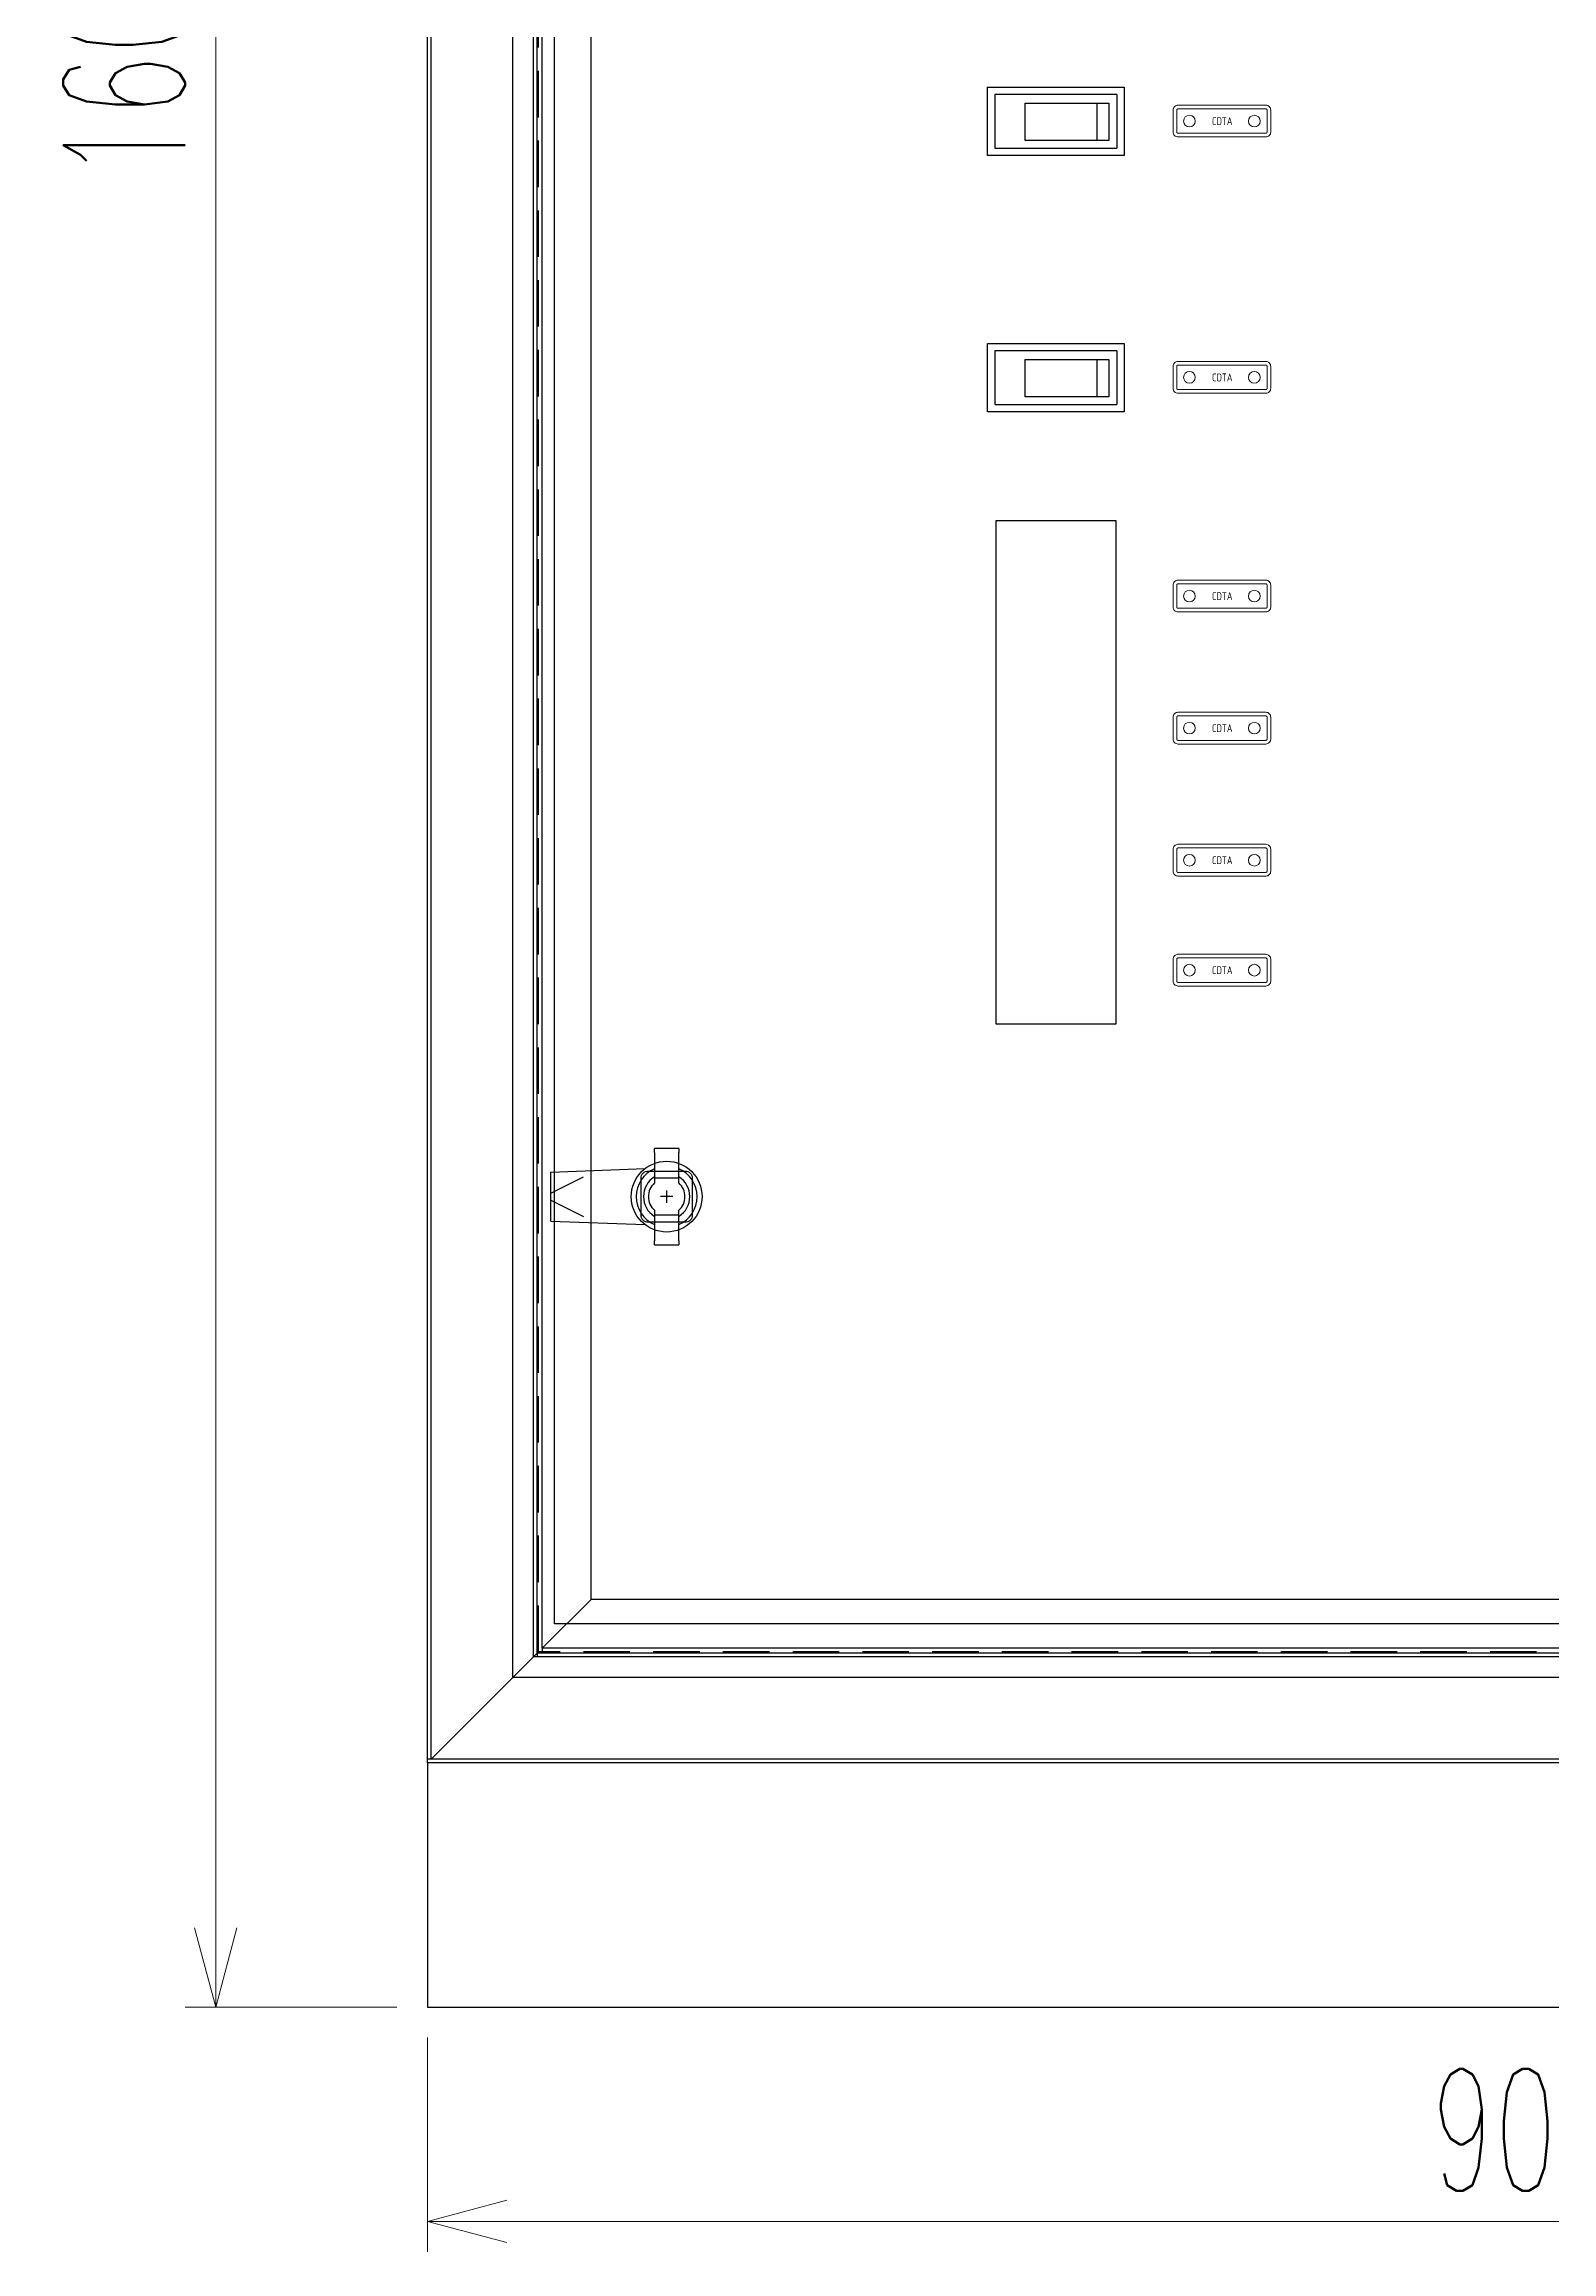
# Model space of a CAD drawing. Header units: millimetres. Extents: x -28296 to 1159, y -35880 to -26991.
# Drawn here: x -25411 to -24793, y -34040 to -33136 of the extents above; entities that cross this region are included whole.
import ezdxf
from ezdxf.enums import TextEntityAlignment as Align

# ---------------------------------------------------------------- set-up
doc = ezdxf.new("R2010")
doc.units = ezdxf.units.MM
doc.header["$LTSCALE"] = 3
doc.linetypes.add('HIDDEN', pattern=[9.525, 6.35, -3.175])
doc.layers.add('@.DM. KÍCH THƯỚC', color=8, linetype='Continuous', lineweight=5, transparency=0.2)
for name, color, linetype in [('@.DM. NÉT CHÍNH', 7, 'Continuous'), ('@.DM. THIẾT BỊ', 7, 'Continuous'), ('@.VISIBLE', 7, 'Continuous')]:
    doc.layers.add(name, color=color, linetype=linetype)
doc.styles.add('Ann_w01', font='romans.shx', dxfattribs={"width": 0.6, "bigfont": 'chineset.shx'})
doc.styles.add('WD_IEC', font='isocp2.shx')
doc.dimstyles.new('Dim 01_SC25', dxfattribs={"dimscale": 25, "dimtxt": 2, "dimasz": 1.3, "dimexe": 0.5, "dimexo": 0.5, "dimgap": 0.5, "dimtad": 1, "dimdec": 1, "dimzin": 12, "dimdsep": 46, "dimtxsty": 'Ann_w01', "dimblk": 'OPEN30', "dimcen": 1.5, "dimclrd": 6, "dimclre": 6, "dimclrt": 3, "dimadec": 1, "dimazin": 3, "dimtm": 1e-09, "dimtfac": 1, "dimtdec": 1, "dimtmove": 0, "dimatfit": 3, "dimldrblk": 'OPEN30', "dimfxl": 1, "dimtolj": 1, "dimlwd": 20, "dimlwe": 20, "dimarcsym": 0})

# ---------------------------------------------------------------- blocks, each defined once
blk = doc.blocks.new('_Open30')
at = {"color": 0, "linetype": 'ByBlock', "lineweight": -2}
for p, q in [((-1, 0.268), (0, 0)), ((0, 0), (-1, -0.268)), ((0, 0), (-1, 0))]:
    blk.add_line(p, q, dxfattribs=at)
blk = doc.blocks.new('*D794')
at = {"layer": '@.DM. KÍCH THƯỚC', "color": 6, "lineweight": 20, "transparency": 16777216}
for p, q in [((-25254.09, -33952.69), (-25254.09, -34040.49)), ((-24354.09, -33952.69), (-24354.09, -34040.49)), ((-25221.59, -34027.99), (-24386.59, -34027.99))]:
    blk.add_line(p, q, dxfattribs=at)
at = {"layer": 'Defpoints', "color": 0, "transparency": 16777216}
for p in [(-25254.09, -33940.19), (-24354.09, -33940.19), (-24354.09, -34027.99)]:
    blk.add_point(p, dxfattribs=at)
at = {"layer": '@.DM. KÍCH THƯỚC', "color": 6, "lineweight": 20, "transparency": 16777216, "xscale": 32.5, "yscale": 32.5, "zscale": 32.5, "rotation": 180}
blk.add_blockref('_Open30', (-25254.09, -34027.99), dxfattribs=at)
at = {"layer": '@.DM. KÍCH THƯỚC', "color": 6, "lineweight": 20, "transparency": 16777216, "xscale": 32.5, "yscale": 32.5, "zscale": 32.5}
blk.add_blockref('_Open30', (-24354.09, -34027.99), dxfattribs=at)
at = {"layer": '@.DM. KÍCH THƯỚC', "color": 3, "transparency": 16777216, "insert": (-24804.09, -33990.49), "char_height": 50, "attachment_point": 5, "style": 'Ann_w01'}
blk.add_mtext('\\A1;900', dxfattribs=at)
blk = doc.blocks.new('*D797')
at = {"layer": '@.DM. KÍCH THƯỚC', "color": 6, "lineweight": 20, "transparency": 16777216}
for p, q in [((-25266.59, -32340.19), (-25353.37, -32340.19)), ((-25340.87, -33907.69), (-25340.87, -32372.69)), ((-25266.59, -33940.19), (-25353.37, -33940.19))]:
    blk.add_line(p, q, dxfattribs=at)
at = {"layer": 'Defpoints', "color": 0, "transparency": 16777216}
for p in [(-25340.87, -32340.19), (-25254.09, -32340.19), (-25254.09, -33940.19)]:
    blk.add_point(p, dxfattribs=at)
at = {"layer": '@.DM. KÍCH THƯỚC', "color": 6, "lineweight": 20, "transparency": 16777216, "xscale": 32.5, "yscale": 32.5, "zscale": 32.5}
for p, rotation in [((-25340.87, -32340.19), 90), ((-25340.87, -33940.19), 270)]:
    blk.add_blockref('_Open30', p, dxfattribs=dict(at, rotation=rotation))
at = {"layer": '@.DM. KÍCH THƯỚC', "color": 3, "transparency": 16777216, "insert": (-25378.37, -33140.19), "char_height": 50, "attachment_point": 5, "rotation": 90, "style": 'Ann_w01'}
blk.add_mtext('\\A1;1600', dxfattribs=at)
blk = doc.blocks.new('MS722')
at = {"layer": '@.DM. THIẾT BỊ', "color": 4}
for p, q in [((-5, 37.82), (-5, 39.5)), ((5, 39.5), (-5, 39.5)), ((-5, 37.82), (-5, 27.25)), ((5, 39.5), (5, 37.82)), ((5, 27.25), (5, 37.82)), ((-5, 27.25), (-5, 25.34)), ((5, 27.25), (-5, 27.25)), ((5, 25.34), (5, 27.25)), ((-5, 14.16), (-5, 12.25)), ((-5, 12.25), (-5, 1.68)), ((-5, 12.25), (5, 12.25)), ((5, 12.25), (5, 14.16)), ((5, 1.68), (5, 12.25)), ((-5, 0), (-5, 1.68)), ((-5, 0), (5, 0)), ((5, 1.68), (5, 0))]:
    blk.add_line(p, q, dxfattribs=at)
for radius, start, end in [(12.5, 113.57818, 246.42182), (12.5, 293.57818, 66.42182), (7.5, 131.81031, 228.18969), (7.5, 311.81031, 48.18969)]:
    blk.add_arc((0, 19.75), radius, start, end, dxfattribs=at)
at = {"layer": '@.DM. THIẾT BỊ', "color": 9}
for start, end in [(121.75686, 238.24314), (301.75686, 58.24314)]:
    blk.add_arc((0, 19.75), 9.5, start, end, dxfattribs=at)
blk = doc.blocks.new('KTRONG')
at = {"layer": '@.DM. THIẾT BỊ', "color": 8}
for p, q in [((-47.5, 10), (-8.87, 11.47)), ((-47.5, -10), (-47.5, 10)), ((-47.5, 1.38), (-34.11, 8.14)), ((-47.5, -1.38), (-34.11, -8.14)), ((-47.5, -10), (-8.87, -11.47))]:
    blk.add_line(p, q, dxfattribs=at)
at = {"layer": '@.DM. THIẾT BỊ', "color": 1, "ltscale": 10}
blk.add_line((0, 2.5), (0, -2.5), dxfattribs=at)
at = {"layer": '@.DM. THIẾT BỊ', "color": 8}
blk.add_lwpolyline([(10.5, 7.5), (10.5, -7.5, -0.414214), (7.5, -10.5), (-7.5, -10.5, -0.414214), (-10.5, -7.5), (-10.5, 7.5, -0.414214), (-7.5, 10.5), (7.5, 10.5, -0.414214)], format="xyb", close=True, dxfattribs=at)
at = {"layer": '@.DM. THIẾT BỊ', "color": 1, "ltscale": 10}
blk.add_lwpolyline([(2.5, 0), (-2.5, 0)], dxfattribs=at)
at = {"layer": '@.DM. THIẾT BỊ', "color": 8}
blk.add_circle((0, 0), 14.5, dxfattribs=at)
blk.add_blockref('MS722', (0, -19.75), dxfattribs=at)
blk = doc.blocks.new('*U114')
for p, q in [((405.79, -3166.28), (405.79, -3216.28)), ((405.79, -3166.28), (427.79, -3166.28)), ((409.35, -3169.56), (424.59, -3169.56)), ((409.35, -3174.36), (409.35, -3169.56)), ((409.35, -3169.56), (424.59, -3169.56)), ((409.35, -3203.93), (409.35, -3169.56)), ((424.59, -3174.36), (409.35, -3174.36)), ((424.59, -3169.56), (424.59, -3174.36)), ((424.59, -3169.56), (424.59, -3203.93)), ((427.79, -3216.28), (427.79, -3166.28)), ((424.59, -3203.93), (409.35, -3203.93)), ((405.79, -3216.28), (427.79, -3216.28))]:
    blk.add_line(p, q)
at = {"color": 1}
blk.add_lwpolyline([(402.79, -3163.28), (430.79, -3163.28), (430.79, -3219.28), (402.79, -3219.28)], close=True, dxfattribs=at)
blk = doc.blocks.new('*U58')
at = {"color": 7, "lineweight": 9}
blk.add_lwpolyline([(58246.62, 22747.67), (58210.62, 22747.67, 0.414214), (58208.62, 22745.67), (58208.62, 22736.67, 0.414214), (58210.62, 22734.67), (58246.62, 22734.67, 0.414214), (58248.62, 22736.67), (58248.62, 22745.67, 0.414214)], format="xyb", close=True, dxfattribs=at)
blk.add_lwpolyline([(58246.62, 22747.67), (58210.62, 22747.67, 0.414214), (58208.62, 22745.67), (58208.62, 22736.67, 0.414214), (58210.62, 22734.67), (58246.62, 22734.67, 0.414214), (58248.62, 22736.67), (58248.62, 22745.67, 0.414214)], format="xyb", close=True, dxfattribs=at)
at = {"color": 6, "linetype": 'HIDDEN', "lineweight": 9, "ltscale": 10}
blk.add_lwpolyline([(58246.62, 22746.17), (58210.62, 22746.17, 0.414214), (58210.12, 22745.67), (58210.12, 22736.67, 0.414214), (58210.62, 22736.17), (58246.62, 22736.17, 0.414214), (58247.12, 22736.67), (58247.12, 22745.67, 0.414214)], format="xyb", close=True, dxfattribs=at)
blk.add_lwpolyline([(58246.62, 22746.17), (58210.62, 22746.17, 0.414214), (58210.12, 22745.67), (58210.12, 22736.67, 0.414214), (58210.62, 22736.17), (58246.62, 22736.17, 0.414214), (58247.12, 22736.67), (58247.12, 22745.67, 0.414214)], format="xyb", close=True, dxfattribs=at)
at = {"linetype": 'ByBlock', "lineweight": 9}
for centre in [(58215.32, 22741.17), (58241.92, 22741.17)]:
    blk.add_circle(centre, 2.4, dxfattribs=at)
at = {"style": 'WD_IEC', "width": 0.9}
blk.add_text('CDTA', height=3.2, dxfattribs=at).set_placement((58228.75, 22741.15), align=Align.MIDDLE_CENTER)

msp = doc.modelspace()

# ---------------------------------------------------------------- linework, layer by layer
at = {"layer": '@.DM. NÉT CHÍNH'}
for points in [[(-25254.09, -32375.19), (-24354.09, -32375.19), (-24354.09, -33840.19), (-25254.09, -33840.19)], [(-25252.59, -32376.69), (-24355.59, -32376.69), (-24355.59, -33838.69), (-25252.59, -33838.69)], [(-25210.59, -32443.69), (-24397.59, -32443.69), (-24397.59, -33796.69), (-25210.59, -33796.69)], [(-25209.09, -32445.19), (-24399.09, -32445.19), (-24399.09, -33795.19), (-25209.09, -33795.19)]]:
    msp.add_lwpolyline(points, close=True, dxfattribs=at)
at = {"layer": '@.DM. NÉT CHÍNH', "color": 6}
for points in [[(-25219.09, -32435.19), (-24389.09, -32435.19), (-24389.09, -33805.19), (-25219.09, -33805.19)], [(-25207.09, -32447.19), (-24401.09, -32447.19), (-24401.09, -33793.19), (-25207.09, -33793.19)], [(-25187.09, -32467.19), (-24421.09, -32467.19), (-24421.09, -33773.19), (-25187.09, -33773.19)]]:
    msp.add_lwpolyline(points, close=True, dxfattribs=at)
at = {"layer": '@.DM. NÉT CHÍNH', "color": 6, "linetype": 'HIDDEN'}
msp.add_lwpolyline([(-25208.59, -32445.69), (-24399.59, -32445.69), (-24399.59, -33794.69), (-25208.59, -33794.69)], close=True, dxfattribs=at)
at = {"layer": '@.DM. NÉT CHÍNH', "color": 4}
msp.add_lwpolyline([(-25202.09, -32457.19), (-24403.09, -32457.19), (-24403.09, -33783.19), (-25202.09, -33783.19)], close=True, dxfattribs=at)
at = {"layer": '@.DM. NÉT CHÍNH', "color": 6}
msp.add_lwpolyline([(-25187.09, -33773.19), (-25207.09, -33793.19), (-25207.09, -33794.69), (-25208.59, -33794.69), (-25219.09, -33805.19)], dxfattribs=at)
at = {"layer": '@.VISIBLE'}
for points in [[(-25021.09, -33331.19), (-24972.09, -33331.19), (-24972.09, -33537.49), (-25021.09, -33537.49)], [(-25254.09, -33940.19), (-24354.09, -33940.19), (-24354.09, -33840.19), (-25254.09, -33840.19)]]:
    msp.add_lwpolyline(points, close=True, dxfattribs=at)
msp.add_lwpolyline([(-25209.09, -33795.19), (-25209.09, -33796.69), (-25210.59, -33796.69), (-25252.59, -33838.69), (-25254.09, -33838.69)], dxfattribs=at)

# ---------------------------------------------------------------- block references
at = {"rotation": 270}
for p in [(-21805.3, -32750.91), (-21805.3, -32855.91)]:
    msp.add_blockref('*U114', p, dxfattribs=at)
for name, p in [('*U58', (-83157.19, -55908.73)), ('*U58', (-83157.19, -56013.73)), ('*U58', (-83157.19, -56103.33)), ('*U58', (-83157.19, -56157.43)), ('*U58', (-83157.19, -56211.53)), ('*U58', (-83157.19, -56256.58)), ('KTRONG', (-25156.09, -33608.19))]:
    msp.add_blockref(name, p)

# ---------------------------------------------------------------- dimensions: what is measured, and where the dimension line sits
at = {"layer": '@.DM. KÍCH THƯỚC'}
dim = msp.add_linear_dim(base=(-25340.87, -32340.19), p1=(-25254.09, -33940.19), p2=(-25254.09, -32340.19), angle=90, dimstyle='Dim 01_SC25', dxfattribs=at)
dim.commit()
dim.dimension.update_dxf_attribs({"geometry": '*D797', "text_midpoint": (-25378.37, -33140.19)})
dim = msp.add_linear_dim(base=(-24354.09, -34027.99), p1=(-25254.09, -33940.19), p2=(-24354.09, -33940.19), dimstyle='Dim 01_SC25', dxfattribs=at)
dim.commit()
dim.dimension.update_dxf_attribs({"geometry": '*D794', "text_midpoint": (-24804.09, -33990.49)})

doc.saveas('drawing.dxf')
